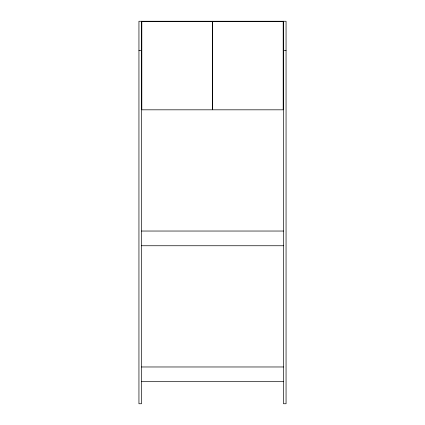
<?xml version="1.0" encoding="UTF-8"?>
<svg xmlns="http://www.w3.org/2000/svg" width="425" height="425" viewBox="0 0 425 425"><rect width="100%" height="100%" fill="white"/><g stroke="black" fill="none" stroke-linecap="round" stroke-linejoin="round"><path stroke-width="0.64" d="M138.943 50.671L141.514 50.671M283.486 50.671L286.057 50.671M141.514 231.035L283.486 231.035M141.514 245.746L283.486 245.746M141.514 366.972L283.486 366.972M141.514 381.682L283.486 381.682M283.486 21.25L283.486 403.75L286.057 403.75L286.057 21.25L138.943 21.25L138.943 403.75L141.514 403.75L141.514 21.25M212.351 21.542L141.812 21.542L141.812 109.815L212.351 109.815L212.351 21.542M283.188 21.542L212.649 21.542L212.649 109.815L283.188 109.815L283.188 21.542"/></g></svg>
